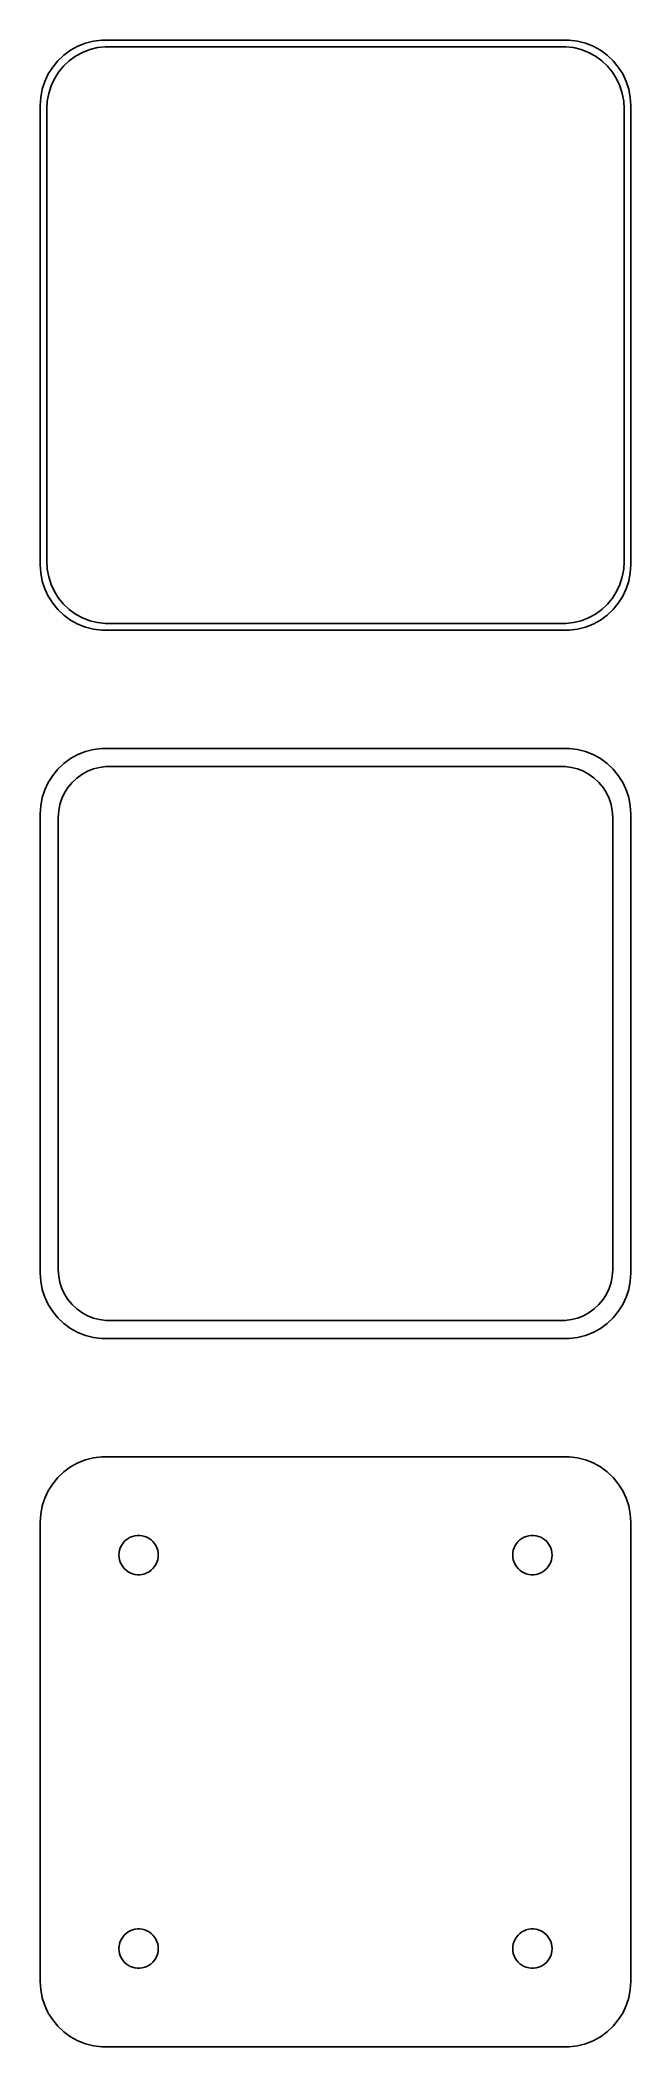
# Model space of a CAD drawing. Header units: metres. Extents: x -22 to 22, y 86 to 238.
import ezdxf

# ---------------------------------------------------------------- set-up
doc = ezdxf.new("R2010")
doc.units = ezdxf.units.M

msp = doc.modelspace()

# ---------------------------------------------------------------- linework, layer by layer
for p, q in [((-20.6871, 237.353), (-21.1448, 236.923)), ((-20.1791, 237.722), (-20.6871, 237.353)), ((-20.2778, 236.91), (-19.7952, 237.261)), ((-19.6289, 238.024), (-20.1791, 237.722)), ((-19.7952, 237.261), (-19.2724, 237.548)), ((-19.0451, 238.255), (-19.6289, 238.024)), ((-19.2724, 237.548), (-18.7178, 237.768)), ((-18.4369, 238.411), (-19.0451, 238.255)), ((-18.7178, 237.768), (-18.1401, 237.916)), ((-17.8139, 238.49), (-18.4369, 238.411)), ((-18.1401, 237.916), (-17.5482, 237.991)), ((17.8139, 238.49), (-17.8139, 238.49)), ((-17.5482, 237.991), (17.5482, 237.991)), ((17.5482, 237.991), (18.1401, 237.916)), ((18.4369, 238.411), (17.8139, 238.49)), ((18.1401, 237.916), (18.7178, 237.768)), ((19.0451, 238.255), (18.4369, 238.411)), ((18.7178, 237.768), (19.2724, 237.548)), ((19.6289, 238.024), (19.0451, 238.255)), ((19.2724, 237.548), (19.7952, 237.261)), ((20.1791, 237.722), (19.6289, 238.024)), ((19.7952, 237.261), (20.2778, 236.91)), ((20.6871, 237.353), (20.1791, 237.722)), ((21.1448, 236.923), (20.6871, 237.353)), ((-21.8815, 235.909), (-22.1489, 235.341)), ((-21.5451, 236.439), (-21.8815, 235.909)), ((-21.1448, 236.923), (-21.5451, 236.439)), ((-21.4124, 235.538), (-21.0928, 236.042)), ((-21.0928, 236.042), (-20.7126, 236.502)), ((-20.7126, 236.502), (-20.2778, 236.91)), ((20.2778, 236.91), (20.7126, 236.502)), ((20.7126, 236.502), (21.0928, 236.042)), ((21.0928, 236.042), (21.4124, 235.538)), ((21.5451, 236.439), (21.1448, 236.923)), ((21.8815, 235.909), (21.5451, 236.439)), ((22.1489, 235.341), (21.8815, 235.909)), ((-22.4606, 234.127), (-22.5, 233.5)), ((-22.3429, 234.743), (-22.4606, 234.127)), ((-22.1489, 235.341), (-22.3429, 234.743)), ((-21.9625, 233.845), (-21.8508, 234.431)), ((-21.8508, 234.431), (-21.6664, 234.999)), ((-21.6664, 234.999), (-21.4124, 235.538)), ((21.4124, 235.538), (21.6664, 234.999)), ((21.6664, 234.999), (21.8508, 234.431)), ((21.8508, 234.431), (21.9625, 233.845)), ((22.3429, 234.743), (22.1489, 235.341)), ((22.4606, 234.127), (22.3429, 234.743)), ((22.5, 233.5), (22.4606, 234.127)), ((-22.5, 233.5), (-22.5, 198.5)), ((-22, 233.25), (-21.9625, 233.845)), ((-22, 198.75), (-22, 233.25)), ((21.9625, 233.845), (22, 233.25)), ((22, 233.25), (22, 198.75)), ((22.5, 198.5), (22.5, 233.5)), ((-22.5, 198.5), (-22.4606, 197.873)), ((-22.4606, 197.873), (-22.3429, 197.257)), ((-21.9625, 198.155), (-22, 198.75)), ((-21.8508, 197.569), (-21.9625, 198.155)), ((-21.6664, 197.001), (-21.8508, 197.569)), ((21.8508, 197.569), (21.6664, 197.001)), ((21.9625, 198.155), (21.8508, 197.569)), ((22, 198.75), (21.9625, 198.155)), ((22.3429, 197.257), (22.4606, 197.873)), ((22.4606, 197.873), (22.5, 198.5)), ((-22.3429, 197.257), (-22.1489, 196.659)), ((-22.1489, 196.659), (-21.8815, 196.091)), ((-21.8815, 196.091), (-21.5451, 195.561)), ((-21.4124, 196.462), (-21.6664, 197.001)), ((-21.0928, 195.958), (-21.4124, 196.462)), ((-20.7126, 195.498), (-21.0928, 195.958)), ((21.0928, 195.958), (20.7126, 195.498)), ((21.4124, 196.462), (21.0928, 195.958)), ((21.6664, 197.001), (21.4124, 196.462)), ((21.5451, 195.561), (21.8815, 196.091)), ((21.8815, 196.091), (22.1489, 196.659)), ((22.1489, 196.659), (22.3429, 197.257)), ((-21.5451, 195.561), (-21.1448, 195.077)), ((-21.1448, 195.077), (-20.6871, 194.647)), ((-20.2778, 195.09), (-20.7126, 195.498)), ((-20.6871, 194.647), (-20.1791, 194.278)), ((-19.7952, 194.739), (-20.2778, 195.09)), ((-19.2724, 194.452), (-19.7952, 194.739)), ((-18.7178, 194.232), (-19.2724, 194.452)), ((19.2724, 194.452), (18.7178, 194.232)), ((19.7952, 194.739), (19.2724, 194.452)), ((20.2778, 195.09), (19.7952, 194.739)), ((20.1791, 194.278), (20.6871, 194.647)), ((20.7126, 195.498), (20.2778, 195.09)), ((20.6871, 194.647), (21.1448, 195.077)), ((21.1448, 195.077), (21.5451, 195.561)), ((-20.1791, 194.278), (-19.6289, 193.976)), ((-19.6289, 193.976), (-19.0451, 193.745)), ((-19.0451, 193.745), (-18.4369, 193.589)), ((-18.1401, 194.084), (-18.7178, 194.232)), ((-18.4369, 193.589), (-17.8139, 193.51)), ((-17.5482, 194.009), (-18.1401, 194.084)), ((-17.8139, 193.51), (17.8139, 193.51)), ((17.5482, 194.009), (-17.5482, 194.009)), ((18.1401, 194.084), (17.5482, 194.009)), ((17.8139, 193.51), (18.4369, 193.589)), ((18.7178, 194.232), (18.1401, 194.084)), ((18.4369, 193.589), (19.0451, 193.745)), ((19.0451, 193.745), (19.6289, 193.976)), ((19.6289, 193.976), (20.1791, 194.278)), ((-20.1791, 183.722), (-20.6871, 183.353)), ((-19.6289, 184.024), (-20.1791, 183.722)), ((-19.0451, 184.255), (-19.6289, 184.024)), ((-18.4369, 184.411), (-19.0451, 184.255)), ((-17.8139, 184.49), (-18.4369, 184.411)), ((17.8139, 184.49), (-17.8139, 184.49)), ((18.4369, 184.411), (17.8139, 184.49)), ((19.0451, 184.255), (18.4369, 184.411)), ((19.6289, 184.024), (19.0451, 184.255)), ((20.1791, 183.722), (19.6289, 184.024)), ((20.6871, 183.353), (20.1791, 183.722)), ((-21.5451, 182.439), (-21.8815, 181.909)), ((-21.1448, 182.923), (-21.5451, 182.439)), ((-20.6871, 183.353), (-21.1448, 182.923)), ((-20.0707, 181.899), (-19.7165, 182.231)), ((-19.7165, 182.231), (-19.3234, 182.517)), ((-19.3234, 182.517), (-18.8975, 182.751)), ((-18.8975, 182.751), (-18.4457, 182.93)), ((-18.4457, 182.93), (-17.9751, 183.051)), ((-17.9751, 183.051), (-17.493, 183.112)), ((-17.493, 183.112), (17.493, 183.112)), ((17.493, 183.112), (17.9751, 183.051)), ((17.9751, 183.051), (18.4457, 182.93)), ((18.4457, 182.93), (18.8975, 182.751)), ((18.8975, 182.751), (19.3234, 182.517)), ((19.3234, 182.517), (19.7165, 182.231)), ((19.7165, 182.231), (20.0707, 181.899)), ((21.1448, 182.923), (20.6871, 183.353)), ((21.5451, 182.439), (21.1448, 182.923)), ((21.8815, 181.909), (21.5451, 182.439)), ((-22.3429, 180.743), (-22.4606, 180.127)), ((-22.1489, 181.341), (-22.3429, 180.743)), ((-21.8815, 181.909), (-22.1489, 181.341)), ((-20.9979, 180.212), (-20.8477, 180.674)), ((-20.8477, 180.674), (-20.6408, 181.114)), ((-20.6408, 181.114), (-20.3805, 181.524)), ((-20.3805, 181.524), (-20.0707, 181.899)), ((20.0707, 181.899), (20.3805, 181.524)), ((20.3805, 181.524), (20.6408, 181.114)), ((20.6408, 181.114), (20.8477, 180.674)), ((20.8477, 180.674), (20.9979, 180.212)), ((22.1489, 181.341), (21.8815, 181.909)), ((22.3429, 180.743), (22.1489, 181.341)), ((22.4606, 180.127), (22.3429, 180.743)), ((-22.4606, 180.127), (-22.5, 179.5)), ((-22.5, 179.5), (-22.5, 144.5)), ((-21.1195, 179.25), (-21.089, 179.735)), ((-21.1195, 144.75), (-21.1195, 179.25)), ((-21.089, 179.735), (-20.9979, 180.212)), ((20.9979, 180.212), (21.089, 179.735)), ((21.089, 179.735), (21.1195, 179.25)), ((21.1195, 179.25), (21.1195, 144.75)), ((22.5, 179.5), (22.4606, 180.127)), ((22.5, 144.5), (22.5, 179.5)), ((-22.5, 144.5), (-22.4606, 143.873)), ((-22.4606, 143.873), (-22.3429, 143.257)), ((-21.089, 144.265), (-21.1195, 144.75)), ((-20.9979, 143.788), (-21.089, 144.265)), ((21.089, 144.265), (20.9979, 143.788)), ((21.1195, 144.75), (21.089, 144.265)), ((22.3429, 143.257), (22.4606, 143.873)), ((22.4606, 143.873), (22.5, 144.5)), ((-22.3429, 143.257), (-22.1489, 142.659)), ((-22.1489, 142.659), (-21.8815, 142.091)), ((-20.8477, 143.326), (-20.9979, 143.788)), ((-20.6408, 142.886), (-20.8477, 143.326)), ((-20.3805, 142.476), (-20.6408, 142.886)), ((-20.0707, 142.101), (-20.3805, 142.476)), ((20.3805, 142.476), (20.0707, 142.101)), ((20.6408, 142.886), (20.3805, 142.476)), ((20.8477, 143.326), (20.6408, 142.886)), ((20.9979, 143.788), (20.8477, 143.326)), ((21.8815, 142.091), (22.1489, 142.659)), ((22.1489, 142.659), (22.3429, 143.257)), ((-21.8815, 142.091), (-21.5451, 141.561)), ((-21.5451, 141.561), (-21.1448, 141.077)), ((-21.1448, 141.077), (-20.6871, 140.647)), ((-19.7165, 141.769), (-20.0707, 142.101)), ((-19.3234, 141.483), (-19.7165, 141.769)), ((-18.8975, 141.249), (-19.3234, 141.483)), ((-18.4457, 141.07), (-18.8975, 141.249)), ((-17.9751, 140.949), (-18.4457, 141.07)), ((-17.493, 140.888), (-17.9751, 140.949)), ((17.493, 140.888), (-17.493, 140.888)), ((17.9751, 140.949), (17.493, 140.888)), ((18.4457, 141.07), (17.9751, 140.949)), ((18.8975, 141.249), (18.4457, 141.07)), ((19.3234, 141.483), (18.8975, 141.249)), ((19.7165, 141.769), (19.3234, 141.483)), ((20.0707, 142.101), (19.7165, 141.769)), ((20.6871, 140.647), (21.1448, 141.077)), ((21.1448, 141.077), (21.5451, 141.561)), ((21.5451, 141.561), (21.8815, 142.091)), ((-20.6871, 140.647), (-20.1791, 140.278)), ((-20.1791, 140.278), (-19.6289, 139.976)), ((-19.6289, 139.976), (-19.0451, 139.745)), ((-19.0451, 139.745), (-18.4369, 139.589)), ((-18.4369, 139.589), (-17.8139, 139.51)), ((-17.8139, 139.51), (17.8139, 139.51)), ((17.8139, 139.51), (18.4369, 139.589)), ((18.4369, 139.589), (19.0451, 139.745)), ((19.0451, 139.745), (19.6289, 139.976)), ((19.6289, 139.976), (20.1791, 140.278)), ((20.1791, 140.278), (20.6871, 140.647)), ((-19.0451, 130.255), (-19.6289, 130.024)), ((-18.4369, 130.411), (-19.0451, 130.255)), ((-17.8139, 130.49), (-18.4369, 130.411)), ((17.8139, 130.49), (-17.8139, 130.49)), ((18.4369, 130.411), (17.8139, 130.49)), ((19.0451, 130.255), (18.4369, 130.411)), ((19.6289, 130.024), (19.0451, 130.255)), ((-21.1448, 128.923), (-21.5451, 128.439)), ((-20.6871, 129.353), (-21.1448, 128.923)), ((-20.1791, 129.722), (-20.6871, 129.353)), ((-19.6289, 130.024), (-20.1791, 129.722)), ((20.1791, 129.722), (19.6289, 130.024)), ((20.6871, 129.353), (20.1791, 129.722)), ((21.1448, 128.923), (20.6871, 129.353)), ((21.5451, 128.439), (21.1448, 128.923)), ((-22.1489, 127.341), (-22.3429, 126.743)), ((-21.8815, 127.909), (-22.1489, 127.341)), ((-21.5451, 128.439), (-21.8815, 127.909)), ((21.8815, 127.909), (21.5451, 128.439)), ((22.1489, 127.341), (21.8815, 127.909)), ((22.3429, 126.743), (22.1489, 127.341)), ((-22.4606, 126.127), (-22.5, 125.5)), ((-22.5, 125.5), (-22.5, 90.5)), ((-22.3429, 126.743), (-22.4606, 126.127)), ((22.4606, 126.127), (22.3429, 126.743)), ((22.5, 125.5), (22.4606, 126.127)), ((22.5, 90.5), (22.5, 125.5)), ((-16.2135, 123.882), (-16.0934, 124.027)), ((-16.0934, 124.027), (-15.9561, 124.156)), ((-15.9561, 124.156), (-15.8037, 124.266)), ((-15.8037, 124.266), (-15.6387, 124.357)), ((-15.6387, 124.357), (-15.4635, 124.427)), ((-15.4635, 124.427), (-15.2811, 124.473)), ((-15.2811, 124.473), (-15.0942, 124.497)), ((-15.0942, 124.497), (-14.9058, 124.497)), ((-14.9058, 124.497), (-14.7189, 124.473)), ((-14.7189, 124.473), (-14.5365, 124.427)), ((-14.5365, 124.427), (-14.3613, 124.357)), ((-14.3613, 124.357), (-14.1963, 124.266)), ((-14.1963, 124.266), (-14.0439, 124.156)), ((-14.0439, 124.156), (-13.9065, 124.027)), ((-13.9065, 124.027), (-13.7865, 123.882)), ((13.7865, 123.882), (13.9065, 124.027)), ((13.9065, 124.027), (14.0439, 124.156)), ((14.0439, 124.156), (14.1963, 124.266)), ((14.1963, 124.266), (14.3613, 124.357)), ((14.3613, 124.357), (14.5365, 124.427)), ((14.5365, 124.427), (14.7189, 124.473)), ((14.7189, 124.473), (14.9058, 124.497)), ((14.9058, 124.497), (15.0942, 124.497)), ((15.0942, 124.497), (15.2811, 124.473)), ((15.2811, 124.473), (15.4635, 124.427)), ((15.4635, 124.427), (15.6387, 124.357)), ((15.6387, 124.357), (15.8037, 124.266)), ((15.8037, 124.266), (15.9561, 124.156)), ((15.9561, 124.156), (16.0934, 124.027)), ((16.0934, 124.027), (16.2135, 123.882)), ((-16.5, 123), (-16.4882, 123.188)), ((-16.4882, 122.812), (-16.5, 123)), ((-16.4882, 123.188), (-16.4529, 123.373)), ((-16.4529, 122.627), (-16.4882, 122.812)), ((-16.4529, 123.373), (-16.3947, 123.552)), ((-16.3947, 122.448), (-16.4529, 122.627)), ((-16.3947, 123.552), (-16.3145, 123.723)), ((-16.3145, 122.277), (-16.3947, 122.448)), ((-16.3145, 123.723), (-16.2135, 123.882)), ((-13.7865, 123.882), (-13.6855, 123.723)), ((-13.6855, 123.723), (-13.6053, 123.552)), ((-13.6053, 122.448), (-13.6855, 122.277)), ((-13.6053, 123.552), (-13.5471, 123.373)), ((-13.5471, 122.627), (-13.6053, 122.448)), ((-13.5471, 123.373), (-13.5118, 123.188)), ((-13.5118, 122.812), (-13.5471, 122.627)), ((-13.5118, 123.188), (-13.5, 123)), ((-13.5, 123), (-13.5118, 122.812)), ((13.5, 123), (13.5118, 123.188)), ((13.5118, 122.812), (13.5, 123)), ((13.5118, 123.188), (13.5471, 123.373)), ((13.5471, 122.627), (13.5118, 122.812)), ((13.5471, 123.373), (13.6053, 123.552)), ((13.6053, 122.448), (13.5471, 122.627)), ((13.6053, 123.552), (13.6855, 123.723)), ((13.6855, 122.277), (13.6053, 122.448)), ((13.6855, 123.723), (13.7865, 123.882)), ((16.2135, 123.882), (16.3145, 123.723)), ((16.3145, 123.723), (16.3947, 123.552)), ((16.3947, 122.448), (16.3145, 122.277)), ((16.3947, 123.552), (16.4529, 123.373)), ((16.4529, 122.627), (16.3947, 122.448)), ((16.4529, 123.373), (16.4882, 123.188)), ((16.4882, 122.812), (16.4529, 122.627)), ((16.4882, 123.188), (16.5, 123)), ((16.5, 123), (16.4882, 122.812)), ((-16.2135, 122.118), (-16.3145, 122.277)), ((-16.0934, 121.973), (-16.2135, 122.118)), ((-15.9561, 121.844), (-16.0934, 121.973)), ((-15.8037, 121.734), (-15.9561, 121.844)), ((-15.6387, 121.643), (-15.8037, 121.734)), ((-15.4635, 121.573), (-15.6387, 121.643)), ((-15.2811, 121.527), (-15.4635, 121.573)), ((-15.0942, 121.503), (-15.2811, 121.527)), ((-14.9058, 121.503), (-15.0942, 121.503)), ((-14.7189, 121.527), (-14.9058, 121.503)), ((-14.5365, 121.573), (-14.7189, 121.527)), ((-14.3613, 121.643), (-14.5365, 121.573)), ((-14.1963, 121.734), (-14.3613, 121.643)), ((-14.0439, 121.844), (-14.1963, 121.734)), ((-13.9065, 121.973), (-14.0439, 121.844)), ((-13.7865, 122.118), (-13.9065, 121.973)), ((-13.6855, 122.277), (-13.7865, 122.118)), ((13.7865, 122.118), (13.6855, 122.277)), ((13.9065, 121.973), (13.7865, 122.118)), ((14.0439, 121.844), (13.9065, 121.973)), ((14.1963, 121.734), (14.0439, 121.844)), ((14.3613, 121.643), (14.1963, 121.734)), ((14.5365, 121.573), (14.3613, 121.643)), ((14.7189, 121.527), (14.5365, 121.573)), ((14.9058, 121.503), (14.7189, 121.527)), ((15.0942, 121.503), (14.9058, 121.503)), ((15.2811, 121.527), (15.0942, 121.503)), ((15.4635, 121.573), (15.2811, 121.527)), ((15.6387, 121.643), (15.4635, 121.573)), ((15.8037, 121.734), (15.6387, 121.643)), ((15.9561, 121.844), (15.8037, 121.734)), ((16.0934, 121.973), (15.9561, 121.844)), ((16.2135, 122.118), (16.0934, 121.973)), ((16.3145, 122.277), (16.2135, 122.118)), ((-16.4882, 93.188), (-16.4529, 93.373)), ((-16.4529, 93.373), (-16.3947, 93.5522)), ((-16.3947, 93.5522), (-16.3145, 93.7226)), ((-16.3145, 93.7226), (-16.2135, 93.8817)), ((-16.2135, 93.8817), (-16.0934, 94.0268)), ((-16.0934, 94.0268), (-15.9561, 94.1558)), ((-15.9561, 94.1558), (-15.8037, 94.2665)), ((-15.8037, 94.2665), (-15.6387, 94.3573)), ((-15.6387, 94.3573), (-15.4635, 94.4266)), ((-15.4635, 94.4266), (-15.2811, 94.4734)), ((-15.2811, 94.4734), (-15.0942, 94.4971)), ((-15.0942, 94.4971), (-14.9058, 94.4971)), ((-14.9058, 94.4971), (-14.7189, 94.4734)), ((-14.7189, 94.4734), (-14.5365, 94.4266)), ((-14.5365, 94.4266), (-14.3613, 94.3573)), ((-14.3613, 94.3573), (-14.1963, 94.2665)), ((-14.1963, 94.2665), (-14.0439, 94.1558)), ((-14.0439, 94.1558), (-13.9065, 94.0268)), ((-13.9065, 94.0268), (-13.7865, 93.8817)), ((-13.7865, 93.8817), (-13.6855, 93.7226)), ((-13.6855, 93.7226), (-13.6053, 93.5522)), ((-13.6053, 93.5522), (-13.5471, 93.373)), ((-13.5471, 93.373), (-13.5118, 93.188)), ((13.5118, 93.188), (13.5471, 93.373)), ((13.5471, 93.373), (13.6053, 93.5522)), ((13.6053, 93.5522), (13.6855, 93.7226)), ((13.6855, 93.7226), (13.7865, 93.8817)), ((13.7865, 93.8817), (13.9065, 94.0268)), ((13.9065, 94.0268), (14.0439, 94.1558)), ((14.0439, 94.1558), (14.1963, 94.2665)), ((14.1963, 94.2665), (14.3613, 94.3573)), ((14.3613, 94.3573), (14.5365, 94.4266)), ((14.5365, 94.4266), (14.7189, 94.4734)), ((14.7189, 94.4734), (14.9058, 94.4971)), ((14.9058, 94.4971), (15.0942, 94.4971)), ((15.0942, 94.4971), (15.2811, 94.4734)), ((15.2811, 94.4734), (15.4635, 94.4266)), ((15.4635, 94.4266), (15.6387, 94.3573)), ((15.6387, 94.3573), (15.8037, 94.2665)), ((15.8037, 94.2665), (15.9561, 94.1558)), ((15.9561, 94.1558), (16.0934, 94.0268)), ((16.0934, 94.0268), (16.2135, 93.8817)), ((16.2135, 93.8817), (16.3145, 93.7226)), ((16.3145, 93.7226), (16.3947, 93.5522)), ((16.3947, 93.5522), (16.4529, 93.373)), ((16.4529, 93.373), (16.4882, 93.188)), ((-16.5, 93), (-16.4882, 93.188)), ((-16.4882, 92.812), (-16.5, 93)), ((-16.4529, 92.627), (-16.4882, 92.812)), ((-16.3947, 92.4478), (-16.4529, 92.627)), ((-16.3145, 92.2774), (-16.3947, 92.4478)), ((-16.2135, 92.1183), (-16.3145, 92.2774)), ((-16.0934, 91.9732), (-16.2135, 92.1183)), ((-15.9561, 91.8442), (-16.0934, 91.9732)), ((-15.8037, 91.7335), (-15.9561, 91.8442)), ((-14.0439, 91.8442), (-14.1963, 91.7335)), ((-13.9065, 91.9732), (-14.0439, 91.8442)), ((-13.7865, 92.1183), (-13.9065, 91.9732)), ((-13.6855, 92.2774), (-13.7865, 92.1183)), ((-13.6053, 92.4478), (-13.6855, 92.2774)), ((-13.5471, 92.627), (-13.6053, 92.4478)), ((-13.5118, 92.812), (-13.5471, 92.627)), ((-13.5118, 93.188), (-13.5, 93)), ((-13.5, 93), (-13.5118, 92.812)), ((13.5, 93), (13.5118, 93.188)), ((13.5118, 92.812), (13.5, 93)), ((13.5471, 92.627), (13.5118, 92.812)), ((13.6053, 92.4478), (13.5471, 92.627)), ((13.6855, 92.2774), (13.6053, 92.4478)), ((13.7865, 92.1183), (13.6855, 92.2774)), ((13.9065, 91.9732), (13.7865, 92.1183)), ((14.0439, 91.8442), (13.9065, 91.9732)), ((14.1963, 91.7335), (14.0439, 91.8442)), ((15.9561, 91.8442), (15.8037, 91.7335)), ((16.0934, 91.9732), (15.9561, 91.8442)), ((16.2135, 92.1183), (16.0934, 91.9732)), ((16.3145, 92.2774), (16.2135, 92.1183)), ((16.3947, 92.4478), (16.3145, 92.2774)), ((16.4529, 92.627), (16.3947, 92.4478)), ((16.4882, 92.812), (16.4529, 92.627)), ((16.4882, 93.188), (16.5, 93)), ((16.5, 93), (16.4882, 92.812)), ((-22.5, 90.5), (-22.4606, 89.8733)), ((-15.6387, 91.6428), (-15.8037, 91.7335)), ((-15.4635, 91.5734), (-15.6387, 91.6428)), ((-15.2811, 91.5266), (-15.4635, 91.5734)), ((-15.0942, 91.503), (-15.2811, 91.5266)), ((-14.9058, 91.503), (-15.0942, 91.503)), ((-14.7189, 91.5266), (-14.9058, 91.503)), ((-14.5365, 91.5734), (-14.7189, 91.5266)), ((-14.3613, 91.6428), (-14.5365, 91.5734)), ((-14.1963, 91.7335), (-14.3613, 91.6428)), ((14.3613, 91.6428), (14.1963, 91.7335)), ((14.5365, 91.5734), (14.3613, 91.6428)), ((14.7189, 91.5266), (14.5365, 91.5734)), ((14.9058, 91.503), (14.7189, 91.5266)), ((15.0942, 91.503), (14.9058, 91.503)), ((15.2811, 91.5266), (15.0942, 91.503)), ((15.4635, 91.5734), (15.2811, 91.5266)), ((15.6387, 91.6428), (15.4635, 91.5734)), ((15.8037, 91.7335), (15.6387, 91.6428)), ((22.4606, 89.8733), (22.5, 90.5)), ((-22.4606, 89.8733), (-22.3429, 89.2566)), ((-22.3429, 89.2566), (-22.1489, 88.6594)), ((22.1489, 88.6594), (22.3429, 89.2566)), ((22.3429, 89.2566), (22.4606, 89.8733)), ((-22.1489, 88.6594), (-21.8815, 88.0912)), ((-21.8815, 88.0912), (-21.5451, 87.5611)), ((-21.5451, 87.5611), (-21.1448, 87.0773)), ((21.1448, 87.0773), (21.5451, 87.5611)), ((21.5451, 87.5611), (21.8815, 88.0912)), ((21.8815, 88.0912), (22.1489, 88.6594)), ((-21.1448, 87.0773), (-20.6871, 86.6474)), ((-20.6871, 86.6474), (-20.1791, 86.2784)), ((-20.1791, 86.2784), (-19.6289, 85.9759)), ((-19.6289, 85.9759), (-19.0451, 85.7447)), ((-19.0451, 85.7447), (-18.4369, 85.5886)), ((18.4369, 85.5886), (19.0451, 85.7447)), ((19.0451, 85.7447), (19.6289, 85.9759)), ((19.6289, 85.9759), (20.1791, 86.2784)), ((20.1791, 86.2784), (20.6871, 86.6474)), ((20.6871, 86.6474), (21.1448, 87.0773)), ((-18.4369, 85.5886), (-17.8139, 85.5099)), ((-17.8139, 85.5099), (17.8139, 85.5099)), ((17.8139, 85.5099), (18.4369, 85.5886))]:
    msp.add_line(p, q)

doc.saveas('drawing.dxf')
